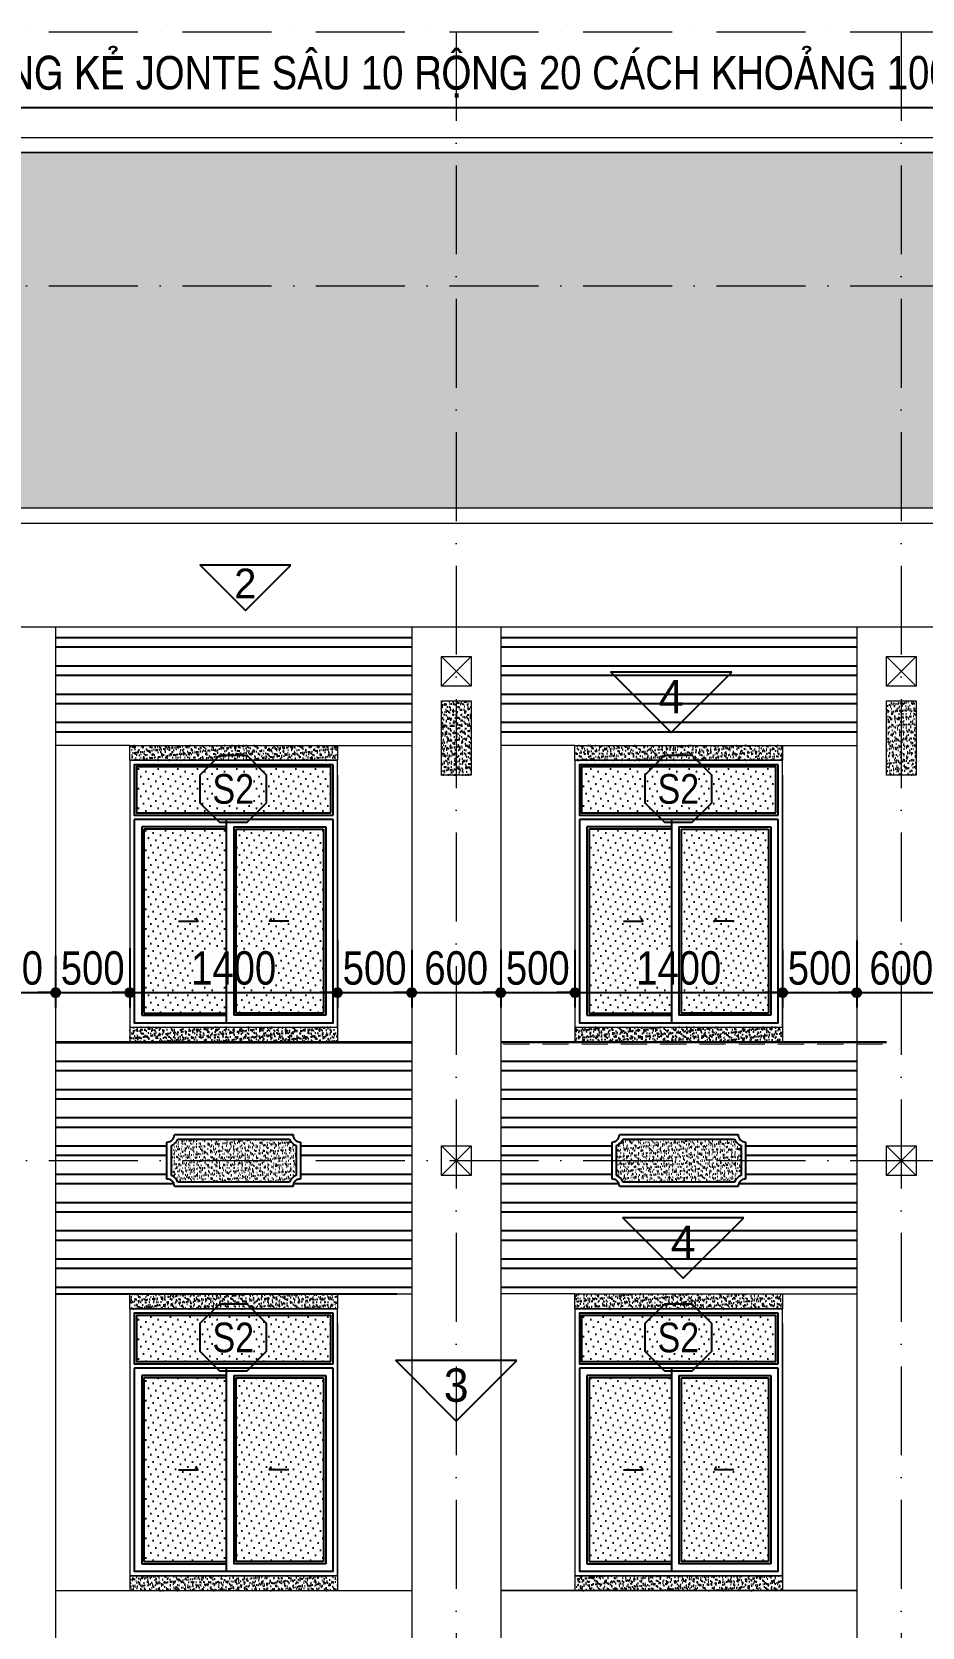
# Model space of a CAD drawing. Extents: x -1107188 to -523840, y 39692 to 514392.
# Drawn here: x -1077736 to -1071736, y 413455 to 424214 of the extents above; entities that cross this region are included whole.
import ezdxf
from ezdxf.enums import TextEntityAlignment as Align

# ---------------------------------------------------------------- set-up
doc = ezdxf.new("R2010")
doc.units = 0
doc.linetypes.add('ACAD_ISO10W100', pattern=[18, 12, -3, 0, -3])
doc.linetypes.add('HIDDEN', pattern=[0.375, 0.25, -0.125])
doc.layers.get('DEFPOINTS').update_dxf_attribs({"linetype": 'CONTINUOUS'})
for name, color, linetype in [('DIM', 1, 'CONTINUOUS'), ('DOOR', 20, 'CONTINUOUS'), ('HACTH', 8, 'CONTINUOUS'), ('HATCH', 8, 'CONTINUOUS'), ('HATCHNGOI', 22, 'CONTINUOUS'), ('KINH 1', 142, 'CONTINUOUS'), ('netthay', 2, 'CONTINUOUS'), ('TAGS', 60, 'CONTINUOUS'), ('TEXT', 7, 'CONTINUOUS')]:
    doc.layers.add(name, color=color, linetype=linetype)
for name, color, linetype, lineweight in [('HIDDEN2', 250, 'HIDDEN', 5), ('NET-THAY', 2, 'CONTINUOUS', 13), ('TRUC', 24, 'CONTINUOUS', 0)]:
    doc.layers.add(name, color=color, linetype=linetype, lineweight=lineweight)
doc.styles.add('1', font='', dxfattribs={"height": 250})
doc.styles.add('AVO', font='')
doc.styles.add('HEL-CONDENSE', font='')
doc.styles.add('VNI-HELVE-CONDENSEN', font='')
doc.styles.get('1').set_extended_font_data('VNI-Helve-Condense')
doc.styles.get('AVO').set_extended_font_data('VNI-Avo')
doc.styles.get('HEL-CONDENSE').set_extended_font_data('VNI-Helve-Condense')
doc.styles.get('VNI-HELVE-CONDENSEN').set_extended_font_data('VNI-Helve-Condense')
doc.dimstyles.new('D100', dxfattribs={"dimtxt": 225, "dimasz": 1.2, "dimexe": 100, "dimexo": 0, "dimgap": 50, "dimtad": 1, "dimdec": 0, "dimzin": 13, "dimdsep": 46, "dimtxsty": 'HEL-CONDENSE', "dimblk": 'D50', "dimcen": 0, "dimclrd": 1, "dimclre": 1, "dimclrt": 7, "dimadec": 0, "dimazin": 0, "dimtfac": 1, "dimtdec": 0, "dimtmove": 0, "dimatfit": 3, "dimldrblk": 'D50', "dimfxl": 1, "dimtolj": 1, "dimtzin": 13, "dimarcsym": 0})
pattern_1 = [(180, (-1259883.07, -48754.8), (-1e-14, -190.5), []), (180, (-1259946.57, -48691.3), (-1e-14, -190.5), [])]
pattern_2 = [(37.5, (-2396478.653, 162683.128), (-1.2000235, 36.7059928), [0, -28.956, 0, -32.385, 0, -30.95625]), (7.5, (-2396478.653, 162683.13), (33.7142462, 53.7618825), [0, -15.621, 0, -26.0985, 0, -10.00125]), (327.5, (-2396502.085, 162683.128), (59.3244278, 0.10778885), [0, -9.525, 0, -34.29, 0, -44.7675]), (317.5, (-2396502.085, 162683.13), (57.266734, 16.7196992), [0, -4.7625, 0, -22.479, 0, -25.7175])]

# ---------------------------------------------------------------- blocks, each defined once
blk = doc.blocks.new('KH-CUADI')
at = {"layer": 'TAGS'}
blk.add_lwpolyline([(-124, 300), (-300, 124), (-300, -124), (-124, -300), (124, -300), (300, -124), (300, 124), (124, 300)], close=True, dxfattribs=at)
at = {"layer": 'TAGS', "style": 'VNI-HELVE-CONDENSEN'}
blk.add_attdef('D', text='', height=300, dxfattribs=at).set_placement((0, 0), align=Align.MIDDLE)
blk = doc.blocks.new('A$C5F62150E')
at = {"layer": 'KINH 1'}
h = blk.add_hatch(dxfattribs=at)
h.set_pattern_fill('DOTS', color=256, scale=750, angle=45, style=0)
h.set_pattern_definition([(45, (0, 0), (-16.5728, 49.71845), [0, -46.875])])
h.paths.add_polyline_path([(2529, 1072), (1219, 1072), (1219, 762), (2529, 762)])
h.paths.add_polyline_path([(1824, 652), (1269, 652), (1269, -588), (1824, -588)])
h.paths.add_polyline_path([(2479, 652), (1889, 652), (1889, -588), (2479, -588)])
at = {"layer": 'DOOR'}
for p, q in [((2544, 747), (2544, 1087)), ((2544, 717), (1204, 717)), ((1824, 667), (1254, 667)), ((1254, 667), (1254, -603)), ((1824, 717), (1824, -653)), ((1874, 667), (1874, -603)), ((1874, 667), (2494, 667)), ((2494, 667), (2494, -603)), ((1254, -603), (1824, -603)), ((2494, -603), (1874, -603))]:
    blk.add_line(p, q, dxfattribs=at)
at = {"layer": 'DOOR', "color": 8}
for p, q in [((1824, 652), (1269, 652)), ((1269, 652), (1269, -588)), ((1889, 652), (1889, -588)), ((1889, 652), (2479, 652)), ((2479, 652), (2479, -588)), ((1269, -588), (1824, -588)), ((2479, -588), (1889, -588))]:
    blk.add_line(p, q, dxfattribs=at)
at = {"layer": 'DOOR'}
for points in [[(2544, 1087), (1204, 1087), (1204, 747), (2544, 747)], [(1204, 717), (1204, -653), (2544, -653), (2544, 717)], [(1502, 32), (1632, 32), (1619, 53)], [(2246, 32), (2116, 32), (2129, 53)]]:
    blk.add_lwpolyline(points, dxfattribs=at)
at = {"layer": 'DOOR', "color": 8}
blk.add_lwpolyline([(2529, 762), (2529, 1072), (1219, 1072), (1219, 762), (2529, 762)], close=True, dxfattribs=at)
at = {"layer": 'NET-THAY'}
for p, q in [((1174, 1117), (2574, 1117)), ((2574, -683), (2574, 1117)), ((1174, -683), (2574, -683))]:
    blk.add_line(p, q, dxfattribs=at)
blk.add_lwpolyline([(1174, 1117), (1174, -683)], dxfattribs=at)
at = {"layer": 'TAGS', "linetype": 'Continuous'}
ref = blk.add_blockref('KH-CUADI', (1871, 924), dxfattribs=dict(at, xscale=0.75, yscale=0.75, zscale=0.75, rotation=180))
ref.add_attrib('D', 'S2', dxfattribs={"color": 7, "height": 200, "style": 'VNI-HELVE-CONDENSEN'}).set_placement((1871, 924), align=Align.MIDDLE)
blk = doc.blocks.new('D50')
at = {"layer": 'DIM'}
blk.add_hatch(color=256, dxfattribs=at).paths.add_polyline_path([(25, 0, 1), (-25, 0, 1)])
blk.add_line((25, 0), (100, 0), dxfattribs=at)
blk.add_circle((0, 0), 25, dxfattribs=at)
blk = doc.blocks.new('*D797')
at = {"layer": 'DEFPOINTS', "color": 0, "linetype": 'Continuous', "transparency": 16777216}
for p in [(-1078176, 417983), (-1077576, 417983), (-1077576, 417734)]:
    blk.add_point(p, dxfattribs=at)
at = {"layer": 'DIM', "color": 1, "linetype": 'Continuous', "lineweight": -2, "transparency": 16777216}
for p, q in [((-1078176, 417983), (-1078176, 417634)), ((-1077576, 417983), (-1077576, 417634)), ((-1078175, 417734), (-1077577, 417734))]:
    blk.add_line(p, q, dxfattribs=at)
at = {"layer": 'DIM', "color": 1, "linetype": 'Continuous', "lineweight": -2, "transparency": 16777216, "xscale": 1.199999999999999, "yscale": 1.199999999999999, "zscale": 1.199999999999999, "rotation": 180}
blk.add_blockref('D50', (-1078176, 417734), dxfattribs=at)
at = {"layer": 'DIM', "color": 1, "linetype": 'Continuous', "lineweight": -2, "transparency": 16777216, "xscale": 1.199999999999999, "yscale": 1.199999999999999, "zscale": 1.199999999999999}
blk.add_blockref('D50', (-1077576, 417734), dxfattribs=at)
at = {"layer": 'DIM', "color": 7, "linetype": 'Continuous', "transparency": 16777216, "insert": (-1077876, 417899), "char_height": 225, "attachment_point": 5, "style": 'HEL-CONDENSE'}
blk.add_mtext('\\A1;600', dxfattribs=at)
blk = doc.blocks.new('*D798')
at = {"layer": 'DEFPOINTS', "color": 0, "linetype": 'Continuous', "transparency": 16777216}
for p in [(-1077076, 418035), (-1077576, 417983), (-1077076, 417734)]:
    blk.add_point(p, dxfattribs=at)
at = {"layer": 'DIM', "color": 1, "linetype": 'Continuous', "lineweight": -2, "transparency": 16777216}
for p, q in [((-1077076, 418035), (-1077076, 417634)), ((-1077576, 417983), (-1077576, 417634)), ((-1077575, 417734), (-1077077, 417734))]:
    blk.add_line(p, q, dxfattribs=at)
at = {"layer": 'DIM', "color": 1, "linetype": 'Continuous', "lineweight": -2, "transparency": 16777216, "xscale": 1.199999999999999, "yscale": 1.199999999999999, "zscale": 1.199999999999999, "rotation": 180}
blk.add_blockref('D50', (-1077576, 417734), dxfattribs=at)
at = {"layer": 'DIM', "color": 1, "linetype": 'Continuous', "lineweight": -2, "transparency": 16777216, "xscale": 1.199999999999999, "yscale": 1.199999999999999, "zscale": 1.199999999999999}
blk.add_blockref('D50', (-1077076, 417734), dxfattribs=at)
at = {"layer": 'DIM', "color": 7, "linetype": 'Continuous', "transparency": 16777216, "insert": (-1077326, 417899), "char_height": 225, "attachment_point": 5, "style": 'HEL-CONDENSE'}
blk.add_mtext('\\A1;500', dxfattribs=at)
blk = doc.blocks.new('*D799')
at = {"layer": 'DEFPOINTS', "color": 0, "linetype": 'Continuous', "transparency": 16777216}
for p in [(-1077076, 418035), (-1075676, 418086), (-1075676, 417734)]:
    blk.add_point(p, dxfattribs=at)
at = {"layer": 'DIM', "color": 1, "linetype": 'Continuous', "lineweight": -2, "transparency": 16777216}
for p, q in [((-1077076, 418035), (-1077076, 417634)), ((-1075676, 418086), (-1075676, 417634)), ((-1077075, 417734), (-1075677, 417734))]:
    blk.add_line(p, q, dxfattribs=at)
at = {"layer": 'DIM', "color": 1, "linetype": 'Continuous', "lineweight": -2, "transparency": 16777216, "xscale": 1.199999999999999, "yscale": 1.199999999999999, "zscale": 1.199999999999999, "rotation": 180}
blk.add_blockref('D50', (-1077076, 417734), dxfattribs=at)
at = {"layer": 'DIM', "color": 1, "linetype": 'Continuous', "lineweight": -2, "transparency": 16777216, "xscale": 1.199999999999999, "yscale": 1.199999999999999, "zscale": 1.199999999999999}
blk.add_blockref('D50', (-1075676, 417734), dxfattribs=at)
at = {"layer": 'DIM', "color": 7, "linetype": 'Continuous', "transparency": 16777216, "insert": (-1076376, 417899), "char_height": 225, "attachment_point": 5, "style": 'HEL-CONDENSE'}
blk.add_mtext('\\A1;1400', dxfattribs=at)
blk = doc.blocks.new('*D800')
at = {"layer": 'DEFPOINTS', "color": 0, "linetype": 'Continuous', "transparency": 16777216}
for p in [(-1075676, 418086), (-1075176, 418023), (-1075176, 417734)]:
    blk.add_point(p, dxfattribs=at)
at = {"layer": 'DIM', "color": 1, "linetype": 'Continuous', "lineweight": -2, "transparency": 16777216}
for p, q in [((-1075676, 418086), (-1075676, 417634)), ((-1075176, 418023), (-1075176, 417634)), ((-1075675, 417734), (-1075177, 417734))]:
    blk.add_line(p, q, dxfattribs=at)
at = {"layer": 'DIM', "color": 1, "linetype": 'Continuous', "lineweight": -2, "transparency": 16777216, "xscale": 1.199999999999999, "yscale": 1.199999999999999, "zscale": 1.199999999999999, "rotation": 180}
blk.add_blockref('D50', (-1075676, 417734), dxfattribs=at)
at = {"layer": 'DIM', "color": 1, "linetype": 'Continuous', "lineweight": -2, "transparency": 16777216, "xscale": 1.199999999999999, "yscale": 1.199999999999999, "zscale": 1.199999999999999}
blk.add_blockref('D50', (-1075176, 417734), dxfattribs=at)
at = {"layer": 'DIM', "color": 7, "linetype": 'Continuous', "transparency": 16777216, "insert": (-1075426, 417899), "char_height": 225, "attachment_point": 5, "style": 'HEL-CONDENSE'}
blk.add_mtext('\\A1;500', dxfattribs=at)
blk = doc.blocks.new('*D801')
at = {"layer": 'DEFPOINTS', "color": 0, "linetype": 'Continuous', "transparency": 16777216}
for p in [(-1075176, 418023), (-1074576, 418023), (-1074576, 417734)]:
    blk.add_point(p, dxfattribs=at)
at = {"layer": 'DIM', "color": 1, "linetype": 'Continuous', "lineweight": -2, "transparency": 16777216}
for p, q in [((-1075176, 418023), (-1075176, 417634)), ((-1074576, 418023), (-1074576, 417634)), ((-1075175, 417734), (-1074577, 417734))]:
    blk.add_line(p, q, dxfattribs=at)
at = {"layer": 'DIM', "color": 1, "linetype": 'Continuous', "lineweight": -2, "transparency": 16777216, "xscale": 1.199999999999999, "yscale": 1.199999999999999, "zscale": 1.199999999999999, "rotation": 180}
blk.add_blockref('D50', (-1075176, 417734), dxfattribs=at)
at = {"layer": 'DIM', "color": 1, "linetype": 'Continuous', "lineweight": -2, "transparency": 16777216, "xscale": 1.199999999999999, "yscale": 1.199999999999999, "zscale": 1.199999999999999}
blk.add_blockref('D50', (-1074576, 417734), dxfattribs=at)
at = {"layer": 'DIM', "color": 7, "linetype": 'Continuous', "transparency": 16777216, "insert": (-1074876, 417899), "char_height": 225, "attachment_point": 5, "style": 'HEL-CONDENSE'}
blk.add_mtext('\\A1;600', dxfattribs=at)
blk = doc.blocks.new('*D802')
at = {"layer": 'DEFPOINTS', "color": 0, "linetype": 'Continuous', "transparency": 16777216}
for p in [(-1074576, 418023), (-1074076, 418023), (-1074076, 417734)]:
    blk.add_point(p, dxfattribs=at)
at = {"layer": 'DIM', "color": 1, "linetype": 'Continuous', "lineweight": -2, "transparency": 16777216}
for p, q in [((-1074576, 418023), (-1074576, 417634)), ((-1074076, 418023), (-1074076, 417634)), ((-1074575, 417734), (-1074077, 417734))]:
    blk.add_line(p, q, dxfattribs=at)
at = {"layer": 'DIM', "color": 1, "linetype": 'Continuous', "lineweight": -2, "transparency": 16777216, "xscale": 1.199999999999999, "yscale": 1.199999999999999, "zscale": 1.199999999999999, "rotation": 180}
blk.add_blockref('D50', (-1074576, 417734), dxfattribs=at)
at = {"layer": 'DIM', "color": 1, "linetype": 'Continuous', "lineweight": -2, "transparency": 16777216, "xscale": 1.199999999999999, "yscale": 1.199999999999999, "zscale": 1.199999999999999}
blk.add_blockref('D50', (-1074076, 417734), dxfattribs=at)
at = {"layer": 'DIM', "color": 7, "linetype": 'Continuous', "transparency": 16777216, "insert": (-1074326, 417899), "char_height": 225, "attachment_point": 5, "style": 'HEL-CONDENSE'}
blk.add_mtext('\\A1;500', dxfattribs=at)
blk = doc.blocks.new('*D803')
at = {"layer": 'DEFPOINTS', "color": 0, "linetype": 'Continuous', "transparency": 16777216}
for p in [(-1074076, 418023), (-1072676, 418023), (-1072676, 417734)]:
    blk.add_point(p, dxfattribs=at)
at = {"layer": 'DIM', "color": 1, "linetype": 'Continuous', "lineweight": -2, "transparency": 16777216}
for p, q in [((-1074076, 418023), (-1074076, 417634)), ((-1072676, 418023), (-1072676, 417634)), ((-1074075, 417734), (-1072677, 417734))]:
    blk.add_line(p, q, dxfattribs=at)
at = {"layer": 'DIM', "color": 1, "linetype": 'Continuous', "lineweight": -2, "transparency": 16777216, "xscale": 1.199999999999999, "yscale": 1.199999999999999, "zscale": 1.199999999999999, "rotation": 180}
blk.add_blockref('D50', (-1074076, 417734), dxfattribs=at)
at = {"layer": 'DIM', "color": 1, "linetype": 'Continuous', "lineweight": -2, "transparency": 16777216, "xscale": 1.199999999999999, "yscale": 1.199999999999999, "zscale": 1.199999999999999}
blk.add_blockref('D50', (-1072676, 417734), dxfattribs=at)
at = {"layer": 'DIM', "color": 7, "linetype": 'Continuous', "transparency": 16777216, "insert": (-1073376, 417899), "char_height": 225, "attachment_point": 5, "style": 'HEL-CONDENSE'}
blk.add_mtext('\\A1;1400', dxfattribs=at)
blk = doc.blocks.new('*D860')
at = {"layer": 'DEFPOINTS', "color": 0, "linetype": 'Continuous', "transparency": 16777216}
for p in [(-1072676, 418023), (-1072176, 418086), (-1072176, 417734)]:
    blk.add_point(p, dxfattribs=at)
at = {"layer": 'DIM', "color": 1, "linetype": 'Continuous', "lineweight": -2, "transparency": 16777216}
for p, q in [((-1072676, 418023), (-1072676, 417634)), ((-1072176, 418086), (-1072176, 417634)), ((-1072675, 417734), (-1072177, 417734))]:
    blk.add_line(p, q, dxfattribs=at)
at = {"layer": 'DIM', "color": 1, "linetype": 'Continuous', "lineweight": -2, "transparency": 16777216, "xscale": 1.199999999999999, "yscale": 1.199999999999999, "zscale": 1.199999999999999, "rotation": 180}
blk.add_blockref('D50', (-1072676, 417734), dxfattribs=at)
at = {"layer": 'DIM', "color": 1, "linetype": 'Continuous', "lineweight": -2, "transparency": 16777216, "xscale": 1.199999999999999, "yscale": 1.199999999999999, "zscale": 1.199999999999999}
blk.add_blockref('D50', (-1072176, 417734), dxfattribs=at)
at = {"layer": 'DIM', "color": 7, "linetype": 'Continuous', "transparency": 16777216, "insert": (-1072426, 417899), "char_height": 225, "attachment_point": 5, "style": 'HEL-CONDENSE'}
blk.add_mtext('\\A1;500', dxfattribs=at)
blk = doc.blocks.new('*D861')
at = {"layer": 'DEFPOINTS', "color": 0, "linetype": 'Continuous', "transparency": 16777216}
for p in [(-1072176, 418086), (-1071576, 418029), (-1071576, 417734)]:
    blk.add_point(p, dxfattribs=at)
at = {"layer": 'DIM', "color": 1, "linetype": 'Continuous', "lineweight": -2, "transparency": 16777216}
for p, q in [((-1072176, 418086), (-1072176, 417634)), ((-1071576, 418029), (-1071576, 417634)), ((-1072175, 417734), (-1071577, 417734))]:
    blk.add_line(p, q, dxfattribs=at)
at = {"layer": 'DIM', "color": 1, "linetype": 'Continuous', "lineweight": -2, "transparency": 16777216, "xscale": 1.199999999999999, "yscale": 1.199999999999999, "zscale": 1.199999999999999, "rotation": 180}
blk.add_blockref('D50', (-1072176, 417734), dxfattribs=at)
at = {"layer": 'DIM', "color": 1, "linetype": 'Continuous', "lineweight": -2, "transparency": 16777216, "xscale": 1.199999999999999, "yscale": 1.199999999999999, "zscale": 1.199999999999999}
blk.add_blockref('D50', (-1071576, 417734), dxfattribs=at)
at = {"layer": 'DIM', "color": 7, "linetype": 'Continuous', "transparency": 16777216, "insert": (-1071876, 417899), "char_height": 225, "attachment_point": 5, "style": 'HEL-CONDENSE'}
blk.add_mtext('\\A1;600', dxfattribs=at)
blk = doc.blocks.new('TUONG-NAM')
at = {"layer": 'TAGS'}
blk.add_lwpolyline([(-453, -453), (453, -453), (0, 0)], close=True, dxfattribs=at)
at = {"layer": 'TAGS', "linetype": 'Continuous', "style": 'AVO'}
blk.add_attdef('KH-TUONG', text='', height=250, dxfattribs=at).set_placement((0, -269), align=Align.MIDDLE_CENTER)
blk = doc.blocks.new('*D887')
at = {"layer": 'DEFPOINTS', "color": 0, "linetype": 'Continuous', "transparency": 16777216}
for p in [(-1071025, 423402), (-1067556, 421455), (-1077576, 421002), (-1066104, 421002), (-1064926, 421002)]:
    blk.add_point(p, dxfattribs=at)
at = {"layer": 'DIM', "color": 1, "linetype": 'Continuous', "lineweight": -2, "transparency": 16777216}
blk.add_arc((-1066104, 421002), 1522, 154.0452, 179.9548, dxfattribs=at)
at = {"layer": 'DIM', "color": 1, "linetype": 'Continuous', "lineweight": -2, "transparency": 16777216, "xscale": 1.199999999999999, "yscale": 1.199999999999999, "zscale": 1.199999999999999}
for p, rotation in [((-1067471, 421669), 64.02259383647606), ((-1067625, 421002), 269.9774061635253)]:
    blk.add_blockref('D50', p, dxfattribs=dict(at, rotation=rotation))
at = {"layer": 'DIM', "color": 7, "linetype": 'Continuous', "transparency": 16777216, "insert": (-1067747, 421381), "char_height": 225, "attachment_point": 5, "rotation": 77, "style": 'HEL-CONDENSE'}
blk.add_mtext('\\A1;26°', dxfattribs=at)

msp = doc.modelspace()

# ---------------------------------------------------------------- hatches: boundary and pattern name
at = {"layer": 'HACTH'}
h = msp.add_hatch(dxfattribs=at)
h.set_pattern_fill('ANSI32', color=256, scale=20, angle=135, style=0)
h.set_pattern_definition(pattern_1)
h.paths.add_polyline_path([(-1068625.774, 419401.638), (-1066275.774, 419401.638), (-1066275.774, 420201.638), (-1068625.774, 420201.638)])
h.paths.add_polyline_path([(-1077575.774, 419401.638), (-1075175.774, 419401.638), (-1075175.774, 420201.638), (-1077575.774, 420201.638)])
h.paths.add_polyline_path([(-1080075.774, 419401.638), (-1078175.774, 419401.638), (-1078175.774, 420201.638), (-1080075.774, 420201.638)])
h = msp.add_hatch(dxfattribs=at)
h.set_pattern_fill('ANSI32', color=256, scale=20, angle=135, style=0)
h.set_pattern_definition(pattern_1)
h.paths.add_polyline_path([(-1071575.774, 419401.638), (-1069225.774, 419401.638), (-1069225.774, 420201.638), (-1071575.774, 420201.638)])
h.paths.add_polyline_path([(-1074575.774, 419401.638), (-1072175.774, 419401.638), (-1072175.774, 420201.638), (-1074575.774, 420201.638)])
h = msp.add_hatch(dxfattribs=at)
h.set_pattern_fill('ANSI32', color=256, scale=20, angle=135, style=0)
h.set_pattern_definition(pattern_1)
h.paths.add_polyline_path([(-1096125.774, 417401.638), (-1098475.774, 417401.638), (-1098475.774, 416601.638), (-1097725.774, 416601.638), (-1097725.774, 416726.638, 0.414213562), (-1097675.774, 416776.638), (-1096875.774, 416776.638, 0.414213562), (-1096825.774, 416726.638), (-1096825.774, 416601.638), (-1096125.774, 416601.638)])
h.paths.add_polyline_path([(-1093175.774, 417389.757), (-1095525.774, 417389.757), (-1095525.774, 416601.638), (-1094825.774, 416601.638), (-1094825.774, 416726.638, 0.414213562), (-1094775.774, 416776.638), (-1093975.774, 416776.638, 0.414213562), (-1093925.774, 416726.638), (-1093925.774, 416601.638), (-1093175.774, 416601.638)])
h.paths.add_polyline_path([(-1090175.774, 417389.757), (-1092575.774, 417389.757), (-1092575.774, 416601.638), (-1091825.774, 416601.638), (-1091825.774, 416726.638, 0.414213562), (-1091775.774, 416776.638), (-1090975.774, 416776.638, 0.414213562), (-1090925.774, 416726.638), (-1090925.774, 416601.638), (-1090175.774, 416601.638)])
h.paths.add_polyline_path([(-1087175.774, 417401.638), (-1089575.774, 417401.638), (-1089575.774, 416601.638), (-1088825.774, 416601.638), (-1088825.774, 416726.638, 0.414213562), (-1088775.774, 416776.638), (-1087975.774, 416776.638, 0.414213562), (-1087925.774, 416726.638), (-1087925.774, 416601.638), (-1087175.774, 416601.638), (-1087175.774, 417001.638)])
h.paths.add_polyline_path([(-1084675.774, 417401.638), (-1086575.774, 417401.638), (-1086575.774, 417001.638), (-1086575.774, 416601.638), (-1086075.774, 416601.638), (-1086075.774, 416726.638, 0.414213562), (-1086025.774, 416776.638), (-1085225.774, 416776.638, 0.414213562), (-1085175.774, 416726.638), (-1085175.774, 416601.638), (-1084675.774, 416601.638), (-1084675.774, 417001.638)])
h.paths.add_polyline_path([(-1078175.774, 417401.638), (-1080075.774, 417401.638), (-1080075.774, 416601.638), (-1079575.774, 416601.638), (-1079575.774, 416726.638, 0.414213562), (-1079525.774, 416776.638), (-1078725.774, 416776.638, 0.414213562), (-1078675.774, 416726.638), (-1078675.774, 416601.638), (-1078175.774, 416601.638)])
h.paths.add_polyline_path([(-1075175.774, 417401.638), (-1077575.774, 417401.638), (-1077575.774, 416601.638), (-1076825.774, 416601.638), (-1076825.774, 416726.638, 0.414213562), (-1076775.774, 416776.638), (-1075975.774, 416776.638, 0.414213562), (-1075925.774, 416726.638), (-1075925.774, 416601.638), (-1075175.774, 416601.638)])
h.paths.add_polyline_path([(-1072175.774, 417389.757), (-1074575.774, 417389.757), (-1074575.774, 416601.638), (-1073825.774, 416601.638), (-1073825.774, 416726.638, 0.414213562), (-1073775.774, 416776.638), (-1072975.774, 416776.638, 0.414213562), (-1072925.774, 416726.638), (-1072925.774, 416601.638), (-1072175.774, 416601.638)])
edge = h.paths.add_edge_path()
edge.add_line((-1074575.774, 415701.638), (-1072175.774, 415701.638))
edge.add_line((-1072175.774, 415701.638), (-1072175.774, 416601.638))
edge.add_line((-1072175.774, 416601.638), (-1072925.774, 416601.638))
edge.add_line((-1072925.774, 416601.638), (-1072925.774, 416476.638))
edge.add_arc((-1072925.774, 416426.638), 50, 90, 180)
edge.add_line((-1072975.774, 416426.638), (-1073775.774, 416426.638))
edge.add_arc((-1073825.774, 416426.638), 50, 0, 90)
edge.add_line((-1073825.774, 416476.638), (-1073825.774, 416601.638))
edge.add_line((-1073825.774, 416601.638), (-1074575.774, 416601.638))
edge.add_line((-1074575.774, 416601.638), (-1074575.774, 415701.638))
edge = h.paths.add_edge_path()
edge.add_line((-1077575.774, 415701.638), (-1075175.774, 415701.638))
edge.add_line((-1075175.774, 415701.638), (-1075175.774, 416601.638))
edge.add_line((-1075175.774, 416601.638), (-1075925.774, 416601.638))
edge.add_line((-1075925.774, 416601.638), (-1075925.774, 416476.638))
edge.add_arc((-1075925.774, 416426.638), 50, 90, 180)
edge.add_line((-1075975.774, 416426.638), (-1076775.774, 416426.638))
edge.add_arc((-1076825.774, 416426.638), 50, 0, 90)
edge.add_line((-1076825.774, 416476.638), (-1076825.774, 416601.638))
edge.add_line((-1076825.774, 416601.638), (-1077575.774, 416601.638))
edge.add_line((-1077575.774, 416601.638), (-1077575.774, 415701.638))
edge = h.paths.add_edge_path()
edge.add_line((-1080075.774, 415701.638), (-1078175.774, 415701.638))
edge.add_line((-1078175.774, 415701.638), (-1078175.774, 416601.638))
edge.add_line((-1078175.774, 416601.638), (-1078675.774, 416601.638))
edge.add_line((-1078675.774, 416601.638), (-1078675.774, 416476.638))
edge.add_arc((-1078675.774, 416426.638), 50, 90, 180)
edge.add_line((-1078725.774, 416426.638), (-1079525.774, 416426.638))
edge.add_arc((-1079575.774, 416426.638), 50, 0, 90)
edge.add_line((-1079575.774, 416476.638), (-1079575.774, 416601.638))
edge.add_line((-1079575.774, 416601.638), (-1080075.774, 416601.638))
edge.add_line((-1080075.774, 416601.638), (-1080075.774, 415701.638))
edge = h.paths.add_edge_path()
edge.add_line((-1086575.774, 415701.638), (-1084675.774, 415701.638))
edge.add_line((-1084675.774, 415701.638), (-1084675.774, 416601.638))
edge.add_line((-1084675.774, 416601.638), (-1085175.774, 416601.638))
edge.add_line((-1085175.774, 416601.638), (-1085175.774, 416476.638))
edge.add_arc((-1085175.774, 416426.638), 50, 90, 180)
edge.add_line((-1085225.774, 416426.638), (-1086025.774, 416426.638))
edge.add_arc((-1086075.774, 416426.638), 50, 0, 90)
edge.add_line((-1086075.774, 416476.638), (-1086075.774, 416601.638))
edge.add_line((-1086075.774, 416601.638), (-1086575.774, 416601.638))
edge.add_line((-1086575.774, 416601.638), (-1086575.774, 415701.638))
edge = h.paths.add_edge_path()
edge.add_line((-1089575.774, 415701.638), (-1087175.774, 415701.638))
edge.add_line((-1087175.774, 415701.638), (-1087175.774, 416601.638))
edge.add_line((-1087175.774, 416601.638), (-1087925.774, 416601.638))
edge.add_line((-1087925.774, 416601.638), (-1087925.774, 416476.638))
edge.add_arc((-1087925.774, 416426.638), 50, 90, 180)
edge.add_line((-1087975.774, 416426.638), (-1088775.774, 416426.638))
edge.add_arc((-1088825.774, 416426.638), 50, 0, 90)
edge.add_line((-1088825.774, 416476.638), (-1088825.774, 416601.638))
edge.add_line((-1088825.774, 416601.638), (-1089575.774, 416601.638))
edge.add_line((-1089575.774, 416601.638), (-1089575.774, 415701.638))
edge = h.paths.add_edge_path()
edge.add_line((-1092575.774, 415701.638), (-1090175.774, 415701.638))
edge.add_line((-1090175.774, 415701.638), (-1090175.774, 416601.638))
edge.add_line((-1090175.774, 416601.638), (-1090925.774, 416601.638))
edge.add_line((-1090925.774, 416601.638), (-1090925.774, 416476.638))
edge.add_arc((-1090925.774, 416426.638), 50, 90, 180)
edge.add_line((-1090975.774, 416426.638), (-1091775.774, 416426.638))
edge.add_arc((-1091825.774, 416426.638), 50, 0, 90)
edge.add_line((-1091825.774, 416476.638), (-1091825.774, 416601.638))
edge.add_line((-1091825.774, 416601.638), (-1092575.774, 416601.638))
edge.add_line((-1092575.774, 416601.638), (-1092575.774, 415701.638))
edge = h.paths.add_edge_path()
edge.add_line((-1095525.774, 415701.638), (-1093175.774, 415701.638))
edge.add_line((-1093175.774, 415701.638), (-1093175.774, 416601.638))
edge.add_line((-1093175.774, 416601.638), (-1093925.774, 416601.638))
edge.add_line((-1093925.774, 416601.638), (-1093925.774, 416476.638))
edge.add_arc((-1093925.774, 416426.638), 50, 90, 180)
edge.add_line((-1093975.774, 416426.638), (-1094775.774, 416426.638))
edge.add_arc((-1094825.774, 416426.638), 50, 0, 90)
edge.add_line((-1094825.774, 416476.638), (-1094825.774, 416601.638))
edge.add_line((-1094825.774, 416601.638), (-1095525.774, 416601.638))
edge.add_line((-1095525.774, 416601.638), (-1095525.774, 415701.638))
edge = h.paths.add_edge_path()
edge.add_line((-1098475.774, 415701.638), (-1096125.774, 415701.638))
edge.add_line((-1096125.774, 415701.638), (-1096125.774, 416601.638))
edge.add_line((-1096125.774, 416601.638), (-1096825.774, 416601.638))
edge.add_line((-1096825.774, 416601.638), (-1096825.774, 416476.638))
edge.add_arc((-1096825.774, 416426.638), 50, 90, 180)
edge.add_line((-1096875.774, 416426.638), (-1097675.774, 416426.638))
edge.add_arc((-1097725.774, 416426.638), 50, 0, 90)
edge.add_line((-1097725.774, 416476.638), (-1097725.774, 416601.638))
edge.add_line((-1097725.774, 416601.638), (-1098475.774, 416601.638))
edge.add_line((-1098475.774, 416601.638), (-1098475.774, 415701.638))
at = {"layer": 'HATCH'}
h = msp.add_hatch(dxfattribs=at)
h.set_pattern_fill('AR-SAND', color=256, scale=0.75, style=0)
h.set_pattern_definition(pattern_2)
h.paths.add_polyline_path([(-1074975.774, 419201.638), (-1074775.774, 419201.638), (-1074775.774, 419701.638), (-1074975.774, 419701.638)])
h = msp.add_hatch(dxfattribs=at)
h.set_pattern_fill('AR-SAND', color=256, scale=0.75, style=0)
h.set_pattern_definition(pattern_2)
h.paths.add_polyline_path([(-1071975.774, 419201.638), (-1071775.774, 419201.638), (-1071775.774, 419701.638), (-1071975.774, 419701.638)])
h = msp.add_hatch(dxfattribs=at)
h.set_pattern_fill('AR-SAND', color=256, scale=0.75, style=0)
h.set_pattern_definition(pattern_2)
h.paths.add_polyline_path([(-1077075.774, 419401.638), (-1075675.774, 419401.638), (-1075675.774, 419301.638), (-1077075.774, 419301.638)])
h = msp.add_hatch(dxfattribs=at)
h.set_pattern_fill('AR-SAND', color=256, scale=0.75, style=0)
h.set_pattern_definition(pattern_2)
h.paths.add_polyline_path([(-1074075.779, 419401.638), (-1072675.779, 419401.638), (-1072675.779, 419301.638), (-1074075.779, 419301.638)])
h = msp.add_hatch(dxfattribs=at)
h.set_pattern_fill('AR-SAND', color=256, scale=0.75, style=0)
h.set_pattern_definition(pattern_2)
h.paths.add_polyline_path([(-1075675.774, 417501.638), (-1077075.774, 417501.638), (-1077075.774, 417401.638), (-1075675.774, 417401.638)])
h = msp.add_hatch(dxfattribs=at)
h.set_pattern_fill('AR-SAND', color=256, scale=0.75, style=0)
h.set_pattern_definition(pattern_2)
h.paths.add_polyline_path([(-1072675.774, 417501.638), (-1074075.774, 417501.638), (-1074075.774, 417401.638), (-1072675.774, 417401.638)])
h = msp.add_hatch(dxfattribs=at)
h.set_pattern_fill('AR-SAND', color=256, scale=0.75, style=0)
h.set_pattern_definition(pattern_2)
h.paths.add_polyline_path([(-1076751.612, 416746.638, -0.203231357), (-1076795.774, 416702.476), (-1076795.774, 416500.8, -0.203231357), (-1076751.612, 416456.638), (-1075999.936, 416456.638, -0.203231357), (-1075955.774, 416500.8), (-1075955.774, 416702.476, -0.203231357), (-1075999.936, 416746.638)])
h = msp.add_hatch(dxfattribs=at)
h.set_pattern_fill('AR-SAND', color=256, scale=0.75, style=0)
h.set_pattern_definition(pattern_2)
h.paths.add_polyline_path([(-1073751.612, 416746.638, -0.203231357), (-1073795.774, 416702.476), (-1073795.774, 416500.8, -0.203231357), (-1073751.612, 416456.638), (-1072999.936, 416456.638, -0.203231357), (-1072955.774, 416500.8), (-1072955.774, 416702.476, -0.203231357), (-1072999.936, 416746.638)])
h = msp.add_hatch(dxfattribs=at)
h.set_pattern_fill('AR-SAND', color=256, scale=0.75, style=0)
h.set_pattern_definition(pattern_2)
h.paths.add_polyline_path([(-1077075.774, 415701.638), (-1075675.774, 415701.638), (-1075675.774, 415601.638), (-1077075.774, 415601.638)])
h = msp.add_hatch(dxfattribs=at)
h.set_pattern_fill('AR-SAND', color=256, scale=0.75, style=0)
h.set_pattern_definition(pattern_2)
h.paths.add_polyline_path([(-1074075.779, 415701.638), (-1072675.779, 415701.638), (-1072675.779, 415601.638), (-1074075.779, 415601.638)])
h = msp.add_hatch(dxfattribs=at)
h.set_pattern_fill('AR-SAND', color=256, scale=0.75, style=0)
h.set_pattern_definition(pattern_2)
h.paths.add_polyline_path([(-1075675.774, 413801.638), (-1077075.774, 413801.638), (-1077075.774, 413701.638), (-1075675.774, 413701.638)])
h = msp.add_hatch(dxfattribs=at)
h.set_pattern_fill('AR-SAND', color=256, scale=0.75, style=0)
h.set_pattern_definition(pattern_2)
h.paths.add_polyline_path([(-1072675.774, 413801.638), (-1074075.774, 413801.638), (-1074075.774, 413701.638), (-1072675.774, 413701.638)])
at = {"layer": 'HATCHNGOI'}
h = msp.add_hatch(dxfattribs=at)
h.set_pattern_fill('AR-RSHKE', color=14, scale=15, angle=180, style=0)
h.set_pattern_definition([(180, (-2142157.97, 731043.15), (-382.5, -180), [90, -75, 105, -45, 135, -60]), (180, (-2142247.97, 731035.65), (-382.5, -180), [75, -285, 60, -90]), (180, (-2142427.97, 731054.4), (-382.5, -180), [45, -465]), (270, (-2142157.97, 731043.15), (127.5, -180), [172.5, -547.5]), (270, (-2142247.97, 731043.15), (127.5, -180), [168.75, -551.25]), (270, (-2142322.97, 731043.15), (127.5, -180), [157.5, -562.5]), (270, (-2142427.97, 731054.4), (127.5, -180), [172.5, -547.5]), (270, (-2142472.97, 731054.4), (127.5, -180), [172.5, -547.5]), (270, (-2142607.97, 731043.15), (127.5, -180), [165, -555])])
h.paths.add_polyline_path([(-1066103.891, 421001.638), (-1071024.62, 423401.638), (-1093726.927, 423401.638), (-1098647.657, 421001.638)])

# ---------------------------------------------------------------- linework, layer by layer
at = {"layer": 'HACTH'}
for points in [[(-1077575.774, 417401.638), (-1075175.774, 417401.638)], [(-1077475.774, 417401.638), (-1075275.774, 417401.638)], [(-1074575.774, 417401.638), (-1071975.774, 417401.638)], [(-1077575.774, 415701.638), (-1075275.774, 415701.638)]]:
    msp.add_lwpolyline(points, dxfattribs=at)
at = {"layer": 'HIDDEN2'}
msp.add_line((-1074575.774, 417389.757), (-1071975.774, 417389.757), dxfattribs=at)
msp.add_lwpolyline([(-1074575.774, 417401.638), (-1071975.774, 417401.638)], dxfattribs=at)
at = {"layer": 'NET-THAY'}
for p, q in [((-1077575.774, 421001.638), (-1085181.057, 421001.638)), ((-1064925.774, 421001.638), (-1077575.774, 421001.638)), ((-1079570.49, 420201.638), (-1064975.774, 420201.638)), ((-1075175.774, 420201.638), (-1074575.774, 420201.638)), ((-1077075.774, 419401.638), (-1077575.774, 419401.638)), ((-1075675.774, 419401.638), (-1075175.774, 419401.638)), ((-1074075.779, 419401.638), (-1074575.774, 419401.638)), ((-1072675.779, 419401.638), (-1072175.779, 419401.638)), ((-1077575.774, 417401.638), (-1075175.774, 417401.638)), ((-1074575.774, 417401.638), (-1072175.774, 417401.638)), ((-1077075.774, 415701.638), (-1077575.774, 415701.638)), ((-1075675.774, 415701.638), (-1075175.774, 415701.638)), ((-1074075.779, 415701.638), (-1074575.774, 415701.638)), ((-1072675.779, 415701.638), (-1072175.779, 415701.638))]:
    msp.add_line(p, q, dxfattribs=at)
for points in [[(-1087175.774, 423501.638), (-1071001.533, 423501.638), (-1065875.774, 421001.638)], [(-1098653.039, 421001.638), (-1093876.454, 423401.638), (-1071024.62, 423401.638), (-1066103.891, 421001.638)], [(-1066103.891, 421001.638), (-1071024.62, 423401.638), (-1093726.927, 423401.638), (-1098647.657, 421001.638)], [(-1099775.774, 420901.638), (-1064975.774, 420901.638)], [(-1077575.774, 420201.638), (-1077575.774, 410901.638)], [(-1075175.774, 420201.638), (-1075175.774, 410901.638)], [(-1074575.774, 420201.638), (-1074575.774, 410901.638)], [(-1072175.774, 420201.638), (-1072175.774, 410901.638)], [(-1074975.774, 420001.638), (-1074775.774, 420001.638), (-1074775.774, 419801.638), (-1074975.774, 419801.638), (-1074975.774, 420001.638)], [(-1074775.774, 420001.638), (-1074975.774, 419801.638)], [(-1074975.774, 420001.638), (-1074775.774, 419801.638)], [(-1071975.774, 420001.638), (-1071775.774, 420001.638), (-1071775.774, 419801.638), (-1071975.774, 419801.638), (-1071975.774, 420001.638)], [(-1071775.774, 420001.638), (-1071975.774, 419801.638)], [(-1071975.774, 420001.638), (-1071775.774, 419801.638)], [(-1074975.774, 419701.638), (-1074775.774, 419701.638), (-1074775.774, 419201.638), (-1074975.774, 419201.638), (-1074975.774, 419701.638)], [(-1071975.774, 419701.638), (-1071775.774, 419701.638), (-1071775.774, 419201.638), (-1071975.774, 419201.638), (-1071975.774, 419701.638)], [(-1077075.774, 419201.638), (-1077075.774, 417401.638)], [(-1075675.774, 419201.638), (-1075675.774, 417401.638)], [(-1074075.774, 419201.638), (-1074075.774, 417401.638)], [(-1072675.774, 419201.638), (-1072675.774, 417401.638)], [(-1077075.774, 417501.638), (-1075675.774, 417501.638)], [(-1074075.774, 417501.638), (-1072675.774, 417501.638)], [(-1077075.774, 417401.638), (-1075675.774, 417401.638)], [(-1074075.774, 417401.638), (-1072675.774, 417401.638)], [(-1074975.774, 416701.638), (-1074775.774, 416701.638), (-1074775.774, 416501.638), (-1074975.774, 416501.638), (-1074975.774, 416701.638)], [(-1074775.774, 416701.638), (-1074975.774, 416501.638)], [(-1074975.774, 416701.638), (-1074775.774, 416501.638)], [(-1071975.774, 416701.638), (-1071775.774, 416701.638), (-1071775.774, 416501.638), (-1071975.774, 416501.638), (-1071975.774, 416701.638)], [(-1071775.774, 416701.638), (-1071975.774, 416501.638)], [(-1071975.774, 416701.638), (-1071775.774, 416501.638)], [(-1077075.774, 415601.638), (-1075675.774, 415601.638)], [(-1074075.774, 415601.638), (-1072675.774, 415601.638)], [(-1077075.774, 415501.638), (-1077075.774, 413701.638)], [(-1075675.774, 415501.638), (-1075675.774, 413701.638)], [(-1074075.774, 415501.638), (-1074075.774, 413701.638)], [(-1072675.774, 415501.638), (-1072675.774, 413701.638)], [(-1077075.774, 413801.638), (-1075675.774, 413801.638)], [(-1074075.774, 413801.638), (-1072675.774, 413801.638)], [(-1077575.774, 413701.638), (-1075175.774, 413701.638)], [(-1074575.774, 413701.638), (-1072175.774, 413701.638)], [(-1072175.774, 413701.638), (-1074575.774, 413701.638)]]:
    msp.add_lwpolyline(points, dxfattribs=at)
for points in [[(-1077075.774, 419401.638), (-1075675.774, 419401.638), (-1075675.774, 419301.638), (-1077075.774, 419301.638)], [(-1074075.779, 419401.638), (-1072675.779, 419401.638), (-1072675.779, 419301.638), (-1074075.779, 419301.638)], [(-1077075.774, 415701.638), (-1075675.774, 415701.638), (-1075675.774, 415601.638), (-1077075.774, 415601.638)], [(-1074075.779, 415701.638), (-1072675.779, 415701.638), (-1072675.779, 415601.638), (-1074075.779, 415601.638)]]:
    msp.add_lwpolyline(points, close=True, dxfattribs=at)
at = {"layer": 'netthay'}
for points in [[(-1076825.774, 416476.638), (-1076825.774, 416726.638)], [(-1076775.774, 416776.638), (-1075975.774, 416776.638)], [(-1076751.612, 416746.638), (-1075999.936, 416746.638)], [(-1075925.774, 416726.638), (-1075925.774, 416476.638)], [(-1073825.774, 416476.638), (-1073825.774, 416726.638)], [(-1073775.774, 416776.638), (-1072975.774, 416776.638)], [(-1073751.612, 416746.638), (-1072999.936, 416746.638)], [(-1072925.774, 416726.638), (-1072925.774, 416476.638)], [(-1076795.774, 416500.8), (-1076795.774, 416702.476)], [(-1075955.774, 416702.476), (-1075955.774, 416500.8)], [(-1073795.774, 416500.8), (-1073795.774, 416702.476)], [(-1072955.774, 416702.476), (-1072955.774, 416500.8)], [(-1075975.774, 416426.638), (-1076775.774, 416426.638)], [(-1075999.936, 416456.638), (-1076751.612, 416456.638)], [(-1072975.774, 416426.638), (-1073775.774, 416426.638)], [(-1072999.936, 416456.638), (-1073751.612, 416456.638)]]:
    msp.add_lwpolyline(points, dxfattribs=at)
for centre, radius, start, end in [((-1076825.774, 416776.638), 50, 270, 0), ((-1076825.774, 416776.638), 80, 292.0243128, 337.9756872), ((-1075925.774, 416776.638), 80, 202.0243128, 247.9756872), ((-1075925.774, 416776.638), 50, 180, 270), ((-1073825.774, 416776.638), 50, 270, 0), ((-1073825.774, 416776.638), 80, 292.0243128, 337.9756872), ((-1072925.774, 416776.638), 80, 202.0243128, 247.9756872), ((-1072925.774, 416776.638), 50, 180, 270), ((-1076825.774, 416426.638), 50, 0, 90), ((-1076825.774, 416426.638), 80, 22.0243128, 67.9756872), ((-1075925.774, 416426.638), 80, 112.0243128, 157.9756872), ((-1075925.774, 416426.638), 50, 90, 180), ((-1073825.774, 416426.638), 50, 0, 90), ((-1073825.774, 416426.638), 80, 22.0243128, 67.9756872), ((-1072925.774, 416426.638), 80, 112.0243128, 157.9756872), ((-1072925.774, 416426.638), 50, 90, 180)]:
    msp.add_arc(centre, radius, start, end, dxfattribs=at)
at = {"layer": 'TEXT'}
msp.add_lwpolyline([(-1071009.86, 423701.57), (-1078565.36, 423701.57), (-1078565.36, 423701.57)], dxfattribs=at)
at = {"layer": 'TRUC', "linetype": 'ACAD_ISO10W100', "ltscale": 50}
for points in [[(-1100124.007, 424214.293), (-1064655.569, 424214.293)], [(-1074875.774, 424214.293), (-1074875.774, 409851.638)], [(-1071875.774, 424214.293), (-1071875.774, 409851.638)], [(-1071875.774, 424214.293), (-1071875.774, 409851.638)], [(-1100124.007, 423501.638), (-1064655.569, 423501.638)], [(-1100124.007, 422501.638), (-1064655.569, 422501.638)], [(-1100124.007, 420201.638), (-1064655.569, 420201.638)], [(-1100124.007, 416601.638), (-1064655.569, 416601.638)]]:
    msp.add_lwpolyline(points, dxfattribs=at)
msp.add_lwpolyline([(-1100124.007, 424214.293), (-1064655.569, 424214.293), (-1064655.569, 409851.638), (-1100124.007, 409851.638)], close=True, dxfattribs=at)

# ---------------------------------------------------------------- block references
at = {"layer": 'DOOR'}
for p in [(-1078249.669, 418184.41), (-1075249.669, 418184.41), (-1078249.669, 414484.41), (-1075249.669, 414484.41)]:
    msp.add_blockref('A$C5F62150E', p, dxfattribs=at)
at = {"layer": 'TAGS', "linetype": 'Continuous'}
ref = msp.add_blockref('TUONG-NAM', (-1076297.015, 420312.383), dxfattribs=dict(at, xscale=0.6749999998137355, yscale=0.6750000000174623, zscale=0.675, rotation=180))
ref.add_attrib('KH-TUONG', '2', dxfattribs={"color": 7, "linetype": 'Continuous', "height": 200, "style": 'AVO'}).set_placement((-1076297.349, 420494.148), align=Align.MIDDLE_CENTER)
ref = msp.add_blockref('TUONG-NAM', (-1073426.661, 419488.982), dxfattribs=dict(at, xscale=0.8999999999068677, yscale=0.9000000000232831, zscale=0.9, rotation=180))
ref.add_attrib('KH-TUONG', '4', dxfattribs={"color": 7, "linetype": 'Continuous', "height": 225, "style": 'AVO'}).set_placement((-1073427.105, 419731.336), align=Align.MIDDLE_CENTER)
ref = msp.add_blockref('TUONG-NAM', (-1073345.451, 415808.041), dxfattribs=dict(at, xscale=0.8999999999068677, yscale=0.9000000000232831, zscale=0.9, rotation=180))
ref.add_attrib('KH-TUONG', '4', dxfattribs={"color": 7, "linetype": 'Continuous', "height": 225, "style": 'AVO'}).set_placement((-1073345.895, 416050.394), align=Align.MIDDLE_CENTER)
ref = msp.add_blockref('TUONG-NAM', (-1074875.774, 414844.297), dxfattribs=dict(at, xscale=0.8999999999068677, yscale=0.9000000000232831, zscale=0.9, rotation=180))
ref.add_attrib('KH-TUONG', '3', dxfattribs={"color": 7, "linetype": 'Continuous', "height": 225, "style": 'AVO'}).set_placement((-1074876.219, 415086.651), align=Align.MIDDLE_CENTER)

# ---------------------------------------------------------------- texts
at = {"layer": 'TEXT', "insert": (-1074791.146, 424051.741), "char_height": 225, "attachment_point": 2, "style": '1'}
msp.add_mtext('TÖÔØNG KEÛ JONTE SAÂU 10 ROÄNG 20 CAÙCH KHOAÛNG 100mm', dxfattribs=at)

# ---------------------------------------------------------------- dimensions: what is measured, and where the dimension line sits
at = {"layer": 'DIM', "linetype": 'Continuous'}
dim = msp.add_angular_dim_2l(base=(-1067556.336, 421454.951), line1=((-1064925.774, 421001.638), (-1077575.774, 421001.638)), line2=((-1071024.62, 423401.638), (-1066103.891, 421001.638)), dimstyle='D100', dxfattribs=at)
dim.commit()
dim.dimension.update_dxf_attribs({"geometry": '*D887', "text_midpoint": (-1067747.109, 421381.005)})
for base, p1, p2, picture, middle in [((-1077575.774, 417734.271), (-1078175.774, 417983.371), (-1077575.774, 417983.371), '*D797', (-1077875.774, 417899.171)), ((-1075675.774, 417734.271), (-1077075.774, 418034.608), (-1075675.774, 418085.846), '*D799', (-1076375.774, 417899.171)), ((-1074575.774, 417734.271), (-1075175.774, 418023.041), (-1074575.774, 418023.041), '*D801', (-1074875.774, 417899.171)), ((-1072675.774, 417734.271), (-1074075.774, 418023.041), (-1072675.774, 418023.041), '*D803', (-1073375.774, 417899.171)), ((-1071575.774, 417734.271), (-1072175.774, 418085.757), (-1071575.774, 418028.828), '*D861', (-1071875.774, 417899.171))]:
    dim = msp.add_linear_dim(base=base, p1=p1, p2=p2, dimstyle='D100', override={"dimtmove": 1}, dxfattribs=at)
    dim.commit()
    dim.dimension.update_dxf_attribs({"geometry": picture, "text_midpoint": middle})
for base, p1, p2, picture, middle in [((-1077075.774, 417734.271), (-1077575.774, 417983.371), (-1077075.774, 418034.608), '*D798', (-1077325.774, 417734.271)), ((-1075175.774, 417734.271), (-1075675.774, 418085.846), (-1075175.774, 418023.041), '*D800', (-1075425.774, 417734.271)), ((-1074075.774, 417734.271), (-1074575.774, 418023.041), (-1074075.774, 418023.041), '*D802', (-1074325.774, 417734.271)), ((-1072175.774, 417734.271), (-1072675.774, 418023.041), (-1072175.774, 418085.757), '*D860', (-1072425.774, 417734.271))]:
    dim = msp.add_linear_dim(base=base, p1=p1, p2=p2, dimstyle='D100', override={"dimtmove": 1}, dxfattribs=at)
    dim.commit()
    dim.dimension.update_dxf_attribs({"geometry": picture, "text_midpoint": middle, "dimtype": 160})

doc.saveas('drawing.dxf')
